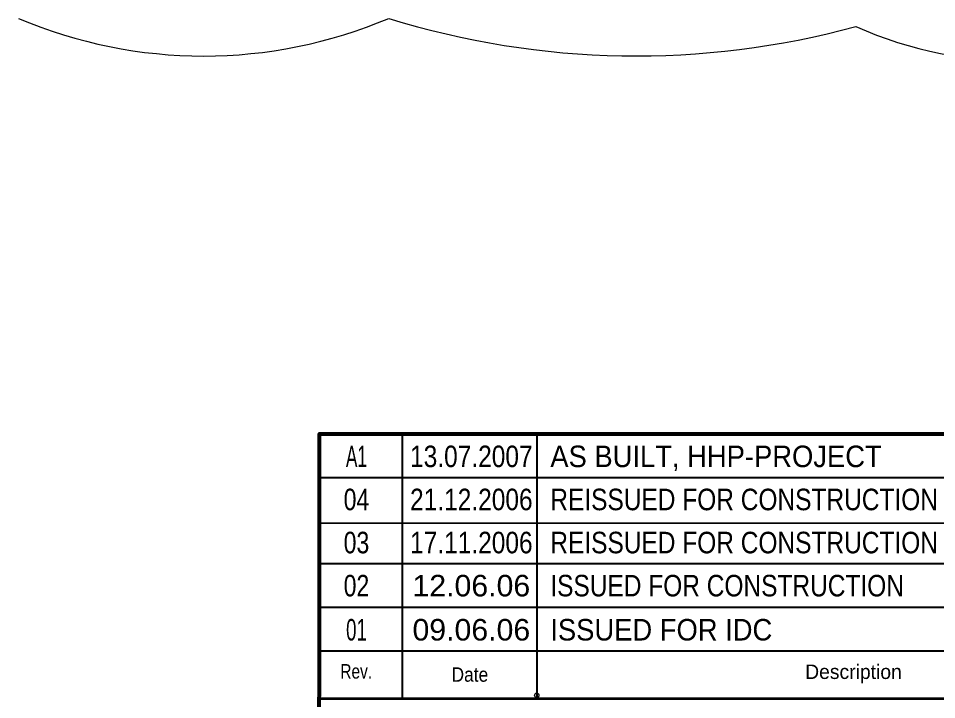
# Model space of a CAD drawing. Header units: millimetres. Extents: x 0 to 841, y 0 to 594.
# Drawn here: x 606.9 to 734.8, y 120.3 to 215.2 of the extents above; entities that cross this region are included whole.
import ezdxf
from ezdxf.enums import TextEntityAlignment as Align

# ---------------------------------------------------------------- set-up
doc = ezdxf.new("R2010")
doc.units = ezdxf.units.MM
doc.header["$LTSCALE"] = 1.2
doc.header["$PDMODE"] = 32
doc.header["$PDSIZE"] = 0.6
doc.layers.add('1', color=7, linetype='Continuous', lineweight=13)
doc.layers.add('51', color=7, linetype='Continuous', lineweight=13)
doc.layers.add('2', color=7, linetype='Continuous')

msp = doc.modelspace()

# ---------------------------------------------------------------- linework, layer by layer
at = {"layer": '1', "lineweight": 25}
for p, q in [((660.34, 157.343), (660.34, 120.439)), ((660.34, 157.343), (660.34, 120.439)), ((679.098, 157.339), (679.135, 120.444)), ((679.098, 157.339), (679.135, 120.444)), ((648.817, 151.25), (829.261, 151.25)), ((648.817, 151.25), (829.261, 151.25)), ((648.819, 144.924), (829.26, 144.828)), ((648.819, 144.924), (829.26, 144.828)), ((648.82, 139.265), (829.263, 139.261)), ((648.82, 139.265), (829.263, 139.261)), ((648.809, 133.207), (829.268, 133.207)), ((648.809, 133.207), (829.268, 133.207)), ((648.805, 127.143), (829.255, 127.143)), ((648.805, 127.143), (829.255, 127.143))]:
    msp.add_line(p, q, dxfattribs=at)
at = {"layer": '1', "lineweight": 35}
msp.add_line((829.249, 120.466), (648.8, 120.45), dxfattribs=at)
msp.add_line((829.249, 120.466), (648.8, 120.45), dxfattribs=at)
msp.add_lwpolyline([(648.776, 84.099), (648.83, 157.346), (829.255, 157.346)], dxfattribs=at)
at = {"layer": '1', "lineweight": 53}
msp.add_lwpolyline([(648.776, 84.099), (648.83, 157.346), (829.255, 157.346)], dxfattribs=at)
at = {"layer": '1'}
for p in [(679.106, 120.943), (679.115, 120.923)]:
    msp.add_point(p, dxfattribs=at)
at = {"layer": '51'}
for centre, radius, start, end in [((632.696, 276.057), 66.109, 247.03038, 292.96962), ((692.944, 326.025), 116.066, 252.73391, 285.29013), ((746.207, 264.761), 55.526, 245.91941, 296.77697)]:
    msp.add_arc(centre, radius, start, end, dxfattribs=at)

# ---------------------------------------------------------------- texts
at = {"layer": '1'}
for s, width, p in [('Rev.', 0.8, (651.742, 123.256)), ('Rev.', 0.8, (651.742, 123.256)), ('Date', 0.9, (667.231, 122.816)), ('Date', 0.9, (667.231, 122.816))]:
    msp.add_text(s, height=2.013, dxfattribs=dict(at, width=width)).set_placement(p)
msp.add_text('Description', height=2.013, dxfattribs=at).set_placement((716.488, 123.2))
msp.add_text('Description', height=2.013, dxfattribs=at).set_placement((716.488, 123.2))
at = {"layer": '2'}
for s, width, p in [('A1', 0.6, (653.992, 152.698)), ('13.07.2007', 0.85, (669.991, 152.698)), ('04', 0.8, (653.992, 146.698)), ('21.12.2006', 0.85, (669.991, 146.698)), ('03', 0.8, (653.992, 140.698)), ('17.11.2006', 0.85, (669.991, 140.698)), ('02', 0.8, (653.992, 134.698)), ('12.06.06', 1.05, (669.993, 134.698)), ('01', 0.65, (653.992, 128.557)), ('09.06.06', 1.05, (669.993, 128.557))]:
    msp.add_text(s, height=3, dxfattribs=dict(at, width=width)).set_placement(p, align=Align.CENTER)
for s, width, p in [('AS BUILT, HHP-PROJECT', 0.95, (680.992, 152.698)), ('REISSUED FOR CONSTRUCTION', 0.85, (680.992, 146.698)), ('REISSUED FOR CONSTRUCTION', 0.85, (680.992, 140.698)), ('ISSUED FOR CONSTRUCTION', 0.85, (680.992, 134.698)), ('ISSUED FOR IDC', 0.95, (680.992, 128.557))]:
    msp.add_text(s, height=3, dxfattribs=dict(at, width=width)).set_placement(p)

doc.saveas('drawing.dxf')
